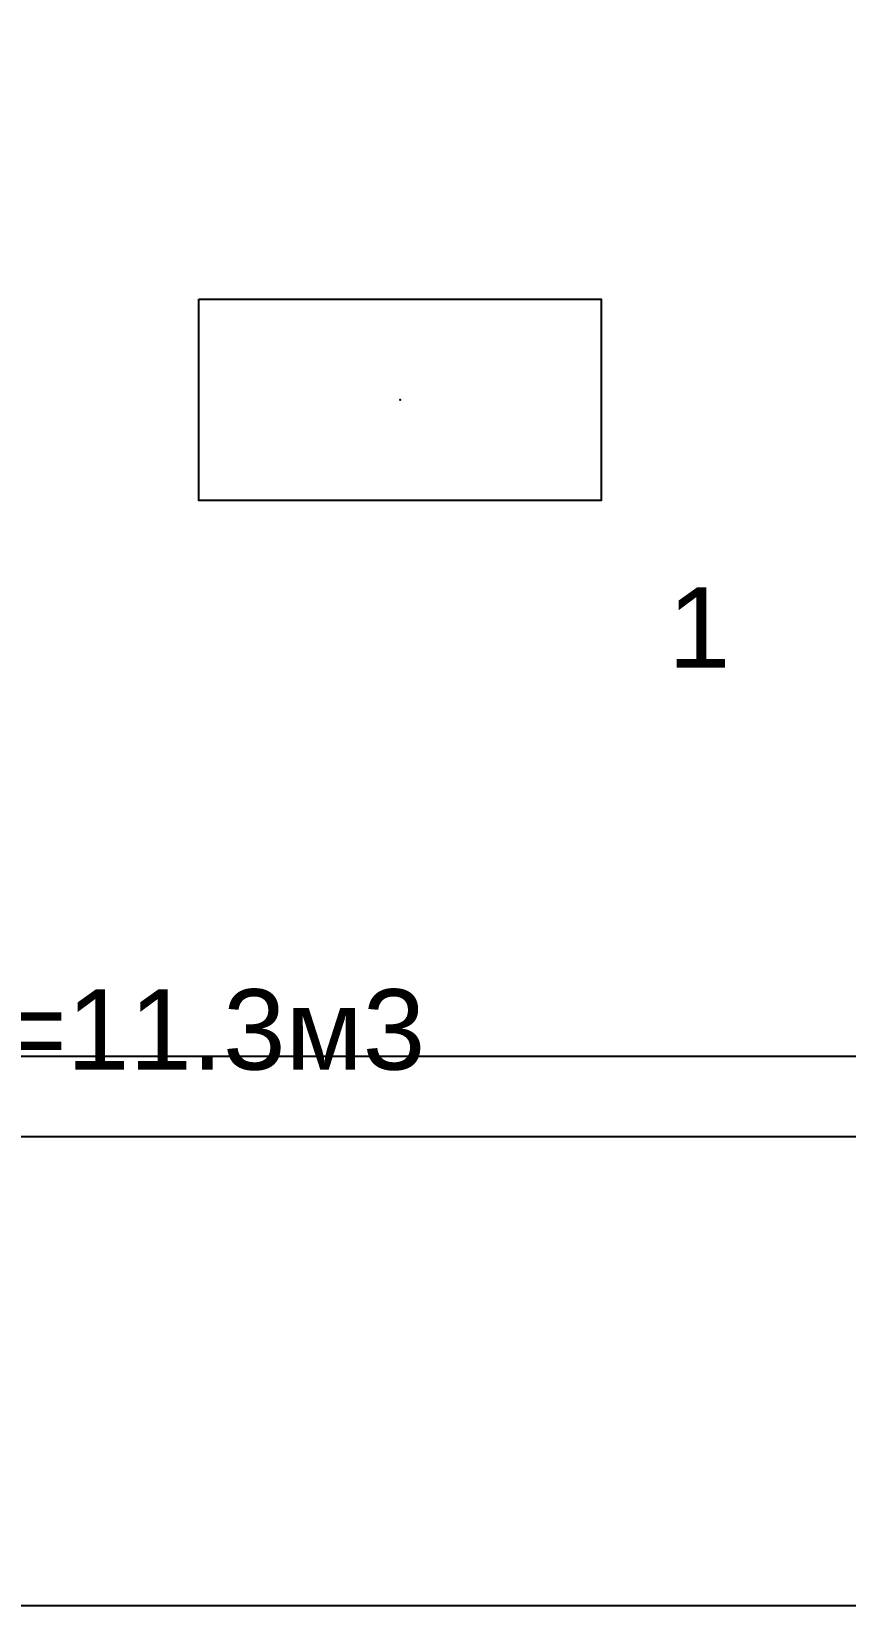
# Model space of a CAD drawing. Header units: millimetres. Extents: x 0 to 351840, y -132678 to 32417.
# Drawn here: x 2545.5 to 2557.65, y 200.5 to 224 of the extents above; entities that cross this region are included whole.
import ezdxf

# ---------------------------------------------------------------- set-up
doc = ezdxf.new("R2010")
doc.units = ezdxf.units.MM
for name, color, linetype in [('AGPT-MARK', 7, 'Continuous'), ('AGPT-SCHEME', 3, 'Continuous'), ('AGPT-TEXT', 7, 'Continuous'), ('AGPT-ZONE', 7, 'Continuous')]:
    doc.layers.add(name, color=color, linetype=linetype)
doc.styles.add('AGPT', font='arial.ttf')

# ---------------------------------------------------------------- blocks, each defined once
blk = doc.blocks.new('RC-UGO-UNIT-01')
blk.add_wipeout([(4.993, -2.499), (4.993, 2.499), (-4.987, 2.499), (-4.993, -2.499)])
blk.add_wipeout([(-4.993, -2.499), (-4.993, 2.499), (4.993, 2.499), (4.993, -2.499)])
blk.add_lwpolyline([(-4.993, 2.499), (4.993, 2.499), (4.993, -2.499), (-4.993, -2.499), (-4.993, 2.499)], close=True)
blk.add_lwpolyline([(-4.993, 2.499), (-4.987, 2.499)])
blk.add_lwpolyline([(-4.993, 2.499), (-4.987, 2.499)])
blk.add_point((0, 0))

msp = doc.modelspace()

# ---------------------------------------------------------------- linework, layer by layer
at = {"layer": 'AGPT-MARK', "color": 8}
for points in [[(2546, 207.5), (2548, 207.5)], [(2550, 207.5), (2552, 207.5)], [(2554, 207.5), (2556, 207.5)]]:
    msp.add_lwpolyline(points, dxfattribs=at)
at = {"layer": 'AGPT-MARK'}
msp.add_lwpolyline([(2542, 200.5), (2605.9, 200.5)], dxfattribs=at)
at = {"layer": 'AGPT-ZONE'}
for points in [[(2542, 207.5), (2605.9, 207.5), (2605.9, 250.7), (2542, 250.7)], [(2543.2, 208.7), (2604.7, 208.7), (2604.7, 249.5), (2543.2, 249.5)]]:
    msp.add_lwpolyline(points, close=True, dxfattribs=at)

# ---------------------------------------------------------------- texts
at = {"layer": 'AGPT-MARK', "style": 'AGPT'}
msp.add_text('1', height=1.2, dxfattribs=at).set_placement((2555, 214.5))
at = {"layer": 'AGPT-TEXT', "style": 'AGPT'}
msp.add_text('Vp=11.3м3', height=1.2, dxfattribs=at).set_placement((2543, 208.5))

# ---------------------------------------------------------------- next in the draw order: block references
at = {"layer": 'AGPT-SCHEME', "xscale": 0.6008590492601737, "yscale": 0.6008590492601737}
msp.add_blockref('RC-UGO-UNIT-01', (2551, 218.5), dxfattribs=at)

doc.saveas('drawing.dxf')
